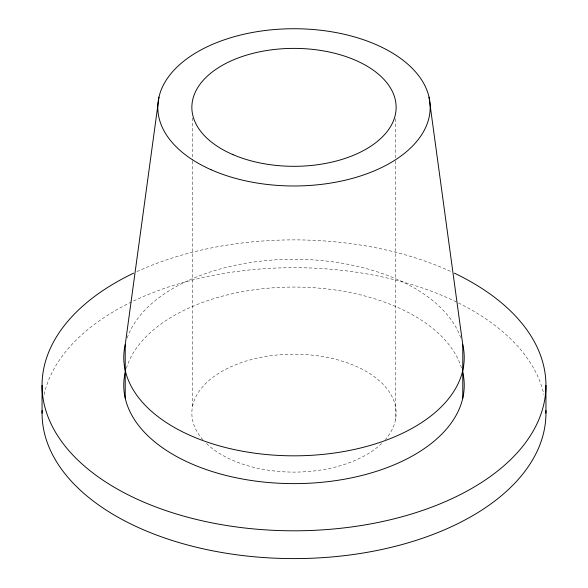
<?xml version="1.0" encoding="UTF-8"?>
<svg xmlns="http://www.w3.org/2000/svg" width="588" height="588" viewBox="0 0 588 588"><rect width="100%" height="100%" fill="white"/><g stroke="black" fill="none" stroke-linecap="round" stroke-linejoin="round"><path stroke-width="0.44" stroke-dasharray="2.94 2.21" d="M395.452 118.769L395.452 160.09M395.452 161.009L395.452 419.964M192.548 117.975L192.548 160.223M192.548 161.134L192.548 406.323M44.115 394.599A251.943 145.457 0 0 1 294 267.687A251.943 145.457 0 0 1 543.885 394.599M136.894 271.627A251.943 145.457 0 0 1 451.106 271.627M126.347 368.301A170.233 98.284 0 0 1 294 287.062A170.233 98.284 0 0 1 461.654 368.301M127.177 337.975A170.233 98.284 0 0 1 294 259.264A170.233 98.284 0 0 1 460.823 337.975M202.919 439.831A102.143 58.969 0 0 1 293.75 354.174A102.143 58.969 0 0 1 385.302 439.574M381.605 443.462A102.143 58.969 0 0 1 205.991 443.065"/><path stroke-width="0.88" d="M125.222 398.172L125.222 344.715L158.981 97.093M429.02 97.093L462.778 344.715L462.778 398.172M545.943 385.346L545.943 413.144M42.057 385.346L42.057 413.144M545.899 410.512A251.943 145.457 0 0 1 294 558.6A251.943 145.457 0 0 1 42.101 410.512M454.37 273.163A251.943 145.457 0 0 1 477.728 484.872A251.943 145.457 0 0 1 110.272 484.872A251.943 145.457 0 0 1 133.63 273.163M462.778 372.513A170.233 98.284 0 0 1 294 483.623A170.233 98.284 0 0 1 125.222 372.513M462.778 344.715A170.233 98.284 0 0 1 294 455.825A170.233 98.284 0 0 1 125.222 344.715M211.092 169.734A136.188 78.623 0 0 0 429.02 117.615A136.188 78.623 0 0 0 241.881 34.714A136.188 78.623 0 0 0 211.092 169.734M233.039 154.666A102.143 58.969 0 0 0 395.452 114.175A102.143 58.969 0 0 0 253.509 53.214A102.143 58.969 0 0 0 233.039 154.666"/></g></svg>
